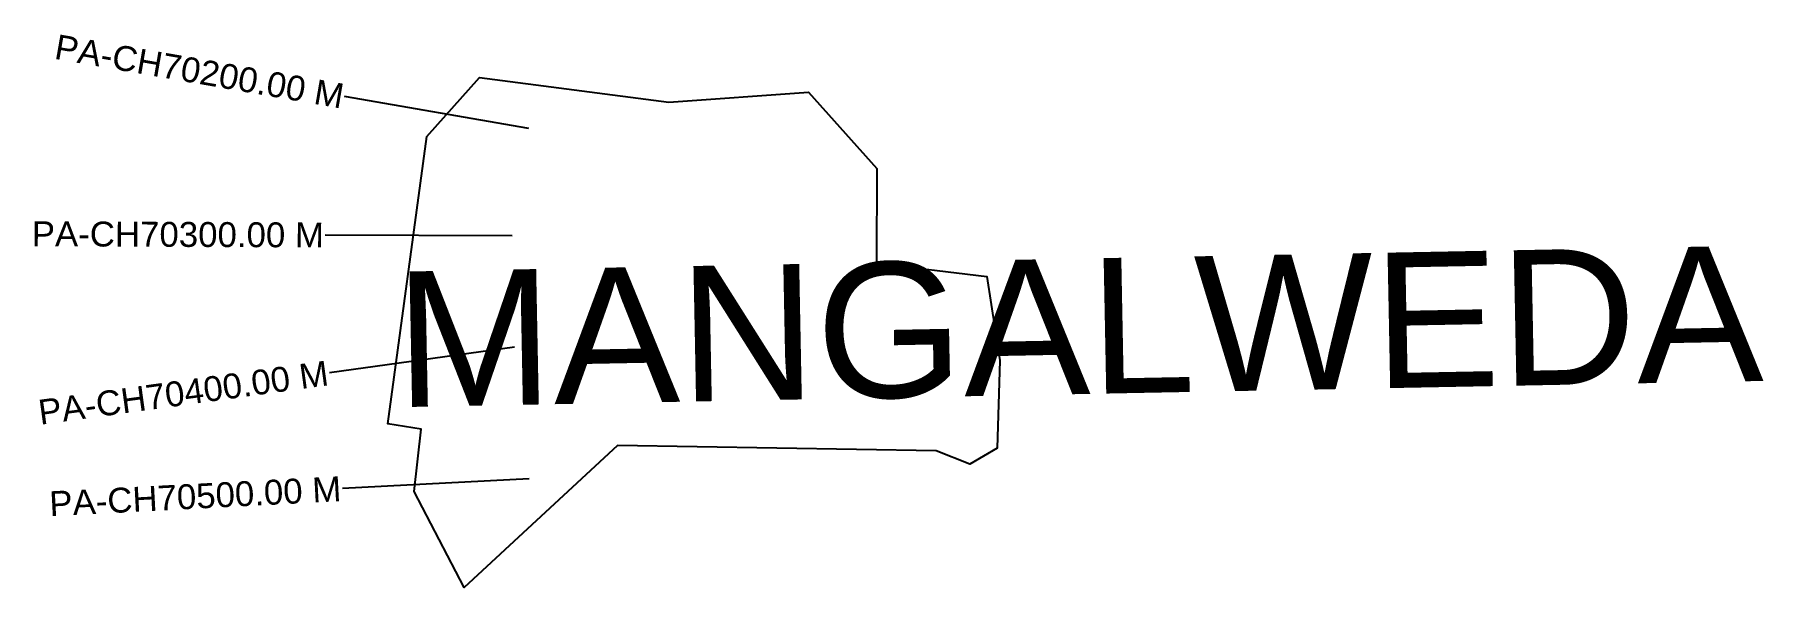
# Model space of a CAD drawing. Header units: metres. Extents: x 261618 to 263006, y 2168866 to 2169310.
import ezdxf
from ezdxf.enums import TextEntityAlignment as Align

# ---------------------------------------------------------------- set-up
doc = ezdxf.new("R2010")
doc.units = ezdxf.units.M
for name, color, linetype in [('CS', 134, 'Continuous'), ('CSMark', 6, 'Continuous'), ('village', 3, 'Continuous'), ('VILLAGE NAME', 250, 'Continuous')]:
    doc.layers.add(name, color=color, linetype=linetype)
doc.styles.add('DynamicDimensions', font='arial.ttf')
doc.styles.get("Standard").update_dxf_attribs({"font": 'simplex.shx'})

msp = doc.modelspace()

# ---------------------------------------------------------------- linework, layer by layer
at = {"layer": 'CS'}
for p, q in [((262015.1, 2169234.2), (261867.3, 2169259.8)), ((262001.7, 2169148), (261851.7, 2169148.6)), ((262003.6, 2169058.6), (261855, 2169038.2)), ((262015.3, 2168953), (261865.5, 2168945.2))]:
    msp.add_line(p, q, dxfattribs=at)
at = {"layer": 'village', "color": 3, "true_color": 0x00ff00}
msp.add_polyline3d([(262393.1, 2169047.9, 0), (262390.9, 2168977.7, 0), (262368.8, 2168964.8, 0), (262342, 2168975.5, 0), (262086.1, 2168979.7, 0), (261963.1, 2168865.8, 0), (261923.1, 2168942.7, 0), (261928.8, 2168992.9, 0), (261901.9, 2168997.1, 0), (261933.3, 2169227.7, 0), (261975.5, 2169275.2, 0), (262127.4, 2169255.4, 0), (262239.6, 2169263.3, 0), (262294.2, 2169202, 0), (262294, 2169126.1, 0), (262382.6, 2169115.3, 0)], close=True, dxfattribs=at)

# ---------------------------------------------------------------- texts
at = {"layer": 'CSMark', "style": 'DynamicDimensions'}
for s, rotation, p in [('PA-CH70200.00 M', 350.1394, (261866.3, 2169260)), ('PA-CH70300.00 M', 359.7467, (261850.7, 2169148.7)), ('PA-CH70400.00 M', 7.8102, (261854, 2169038.1)), ('PA-CH70500.00 M', 2.9839, (261864.5, 2168945.1))]:
    msp.add_text(s, height=20, rotation=rotation, dxfattribs=at).set_placement(p, align=Align.MIDDLE_RIGHT)
at = {"layer": 'VILLAGE NAME', "insert": (261906.9, 2169119.2), "char_height": 108.748, "attachment_point": 1, "rotation": 1.1028}
msp.add_mtext_dynamic_manual_height_columns('{\\fArial|b0|i0|c0|p34;MANGALWEDA}', width=726.929, gutter_width=543.7, heights=[0], dxfattribs=at)

doc.saveas('drawing.dxf')
